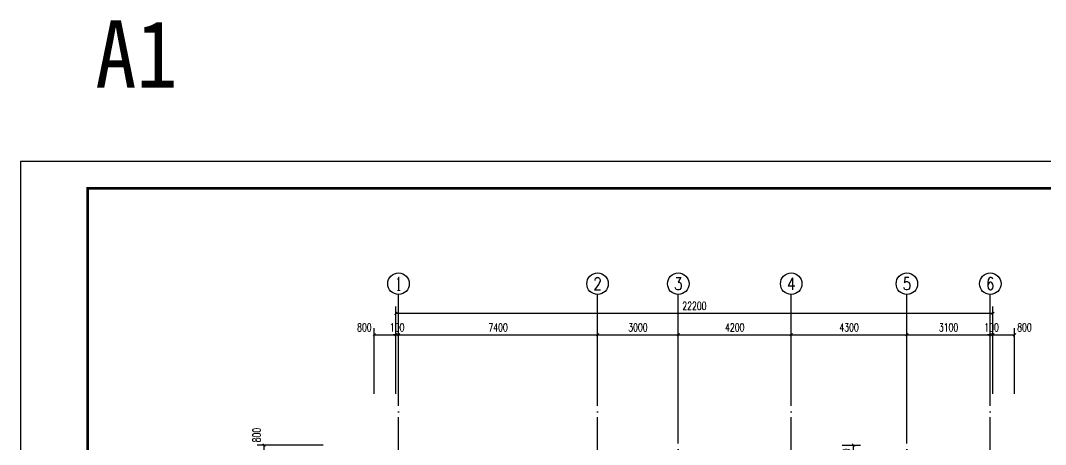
# Model space of a CAD drawing. Extents: x 6128144 to 12201635, y -1670122 to -706096.
# Drawn here: x 6565837 to 6603946, y -721864 to -706096 of the extents above; entities that cross this region are included whole.
import ezdxf
from ezdxf.enums import TextEntityAlignment as Align

# ---------------------------------------------------------------- set-up
doc = ezdxf.new("R2010")
doc.units = 0
doc.header["$LTSCALE"] = 1000
doc.header["$MEASUREMENT"] = 0
doc.linetypes.add('DOTE', pattern=[2.42, 2, -0.2, 0.02, -0.2])
doc.layers.get('0').update_dxf_attribs({"linetype": 'CONTINUOUS'})
doc.layers.get('Defpoints').update_dxf_attribs({"linetype": 'CONTINUOUS'})
for name, color, linetype in [('AXIS', 3, 'CONTINUOUS'), ('AXIS_TEXT', 7, 'CONTINUOUS'), ('DOTE', 252, 'CONTINUOUS'), ('PUB_DIM', 3, 'CONTINUOUS'), ('PUB_TITLE', 4, 'CONTINUOUS'), ('图名', 15, 'CONTINUOUS')]:
    doc.layers.add(name, color=color, linetype=linetype)
doc.styles.add('_TCH_AXIS', font='COMPLEX', dxfattribs={"bigfont": 'GBCBIG'})
doc.styles.add('_TCH_DIM_T3', font='SIMPLEX', dxfattribs={"width": 0.705882, "bigfont": 'GBCBIG'})
doc.styles.add('COMPLEX', font='COMPLEX')
doc.styles.add('宋体', font='', dxfattribs={"width": 0.7})
doc.styles.get('宋体').set_extended_font_data('SimSun')
doc.dimstyles.new('_TCH_ARCH&&100', dxfattribs={"dimtxt": 297.5, "dimasz": 100, "dimexe": 250, "dimexo": 300, "dimgap": 126.25, "dimtad": 1, "dimdec": 0, "dimzin": 0, "dimdsep": 46, "dimtxsty": '_TCH_DIM_T3', "dimblk": 'ARCHTICK', "dimcen": 0.09, "dimclrt": 7, "dimazin": 2, "dimtfac": 1, "dimtdec": 0, "dimtix": 1, "dimtmove": 2, "dimatfit": 3, "dimfxl": 0, "dimtolj": 1, "dimtzin": 0, "dimarcsym": 0})

# ---------------------------------------------------------------- blocks, each defined once
blk = doc.blocks.new('_AXISO')
blk.add_circle((0, 0), 0.5)
at = {"layer": 'AXIS_TEXT', "style": 'COMPLEX', "width": 1.041667}
blk.add_attdef('A', text='', height=0.56, dxfattribs=at).set_placement((-0.25, -0.28), (0.25, -0.28), align=Align.FIT)
blk = doc.blocks.new('_ArchTick')
at = {"color": 0, "linetype": 'ByBlock', "const_width": 0.4}
blk.add_lwpolyline([(-0.5, -0.5), (0.5, 0.5)], dxfattribs=at)
blk = doc.blocks.new('*D2463')
at = {"layer": 'Defpoints', "color": 0}
for p in [(6596086, -721885), (6596812, -721885), (6596086, -722685)]:
    blk.add_point(p, dxfattribs=at)
at = {"layer": 'PUB_DIM', "color": 0, "lineweight": -2}
for p, q in [((6596386, -721885), (6597062, -721885)), ((6596812, -722685), (6596812, -721885)), ((6596386, -722685), (6597062, -722685))]:
    blk.add_line(p, q, dxfattribs=at)
at = {"layer": 'PUB_DIM', "color": 0, "lineweight": -2, "xscale": 100, "yscale": 100, "zscale": 100}
for p, rotation in [((6596812, -721885), 90), ((6596812, -722685), 270)]:
    blk.add_blockref('_ArchTick', p, dxfattribs=dict(at, rotation=rotation))
at = {"layer": 'PUB_DIM', "color": 7, "insert": (6596537, -722285), "char_height": 297.5, "attachment_point": 5, "rotation": 90, "style": '_TCH_DIM_T3'}
blk.add_mtext('\\A1;800', dxfattribs=at)
blk = doc.blocks.new('*D2485')
at = {"layer": 'AXIS', "color": 0, "lineweight": -2}
for p, q in [((6577092, -721885), (6574642, -721885)), ((6574892, -722685), (6574892, -721885)), ((6577092, -722685), (6574642, -722685))]:
    blk.add_line(p, q, dxfattribs=at)
at = {"layer": 'Defpoints', "color": 0}
for p in [(6574892, -721885), (6577392, -721885), (6577392, -722685)]:
    blk.add_point(p, dxfattribs=at)
at = {"layer": 'AXIS', "color": 0, "lineweight": -2, "xscale": 100, "yscale": 100, "zscale": 100}
for p, rotation in [((6574892, -721885), 90), ((6574892, -722685), 270)]:
    blk.add_blockref('_ArchTick', p, dxfattribs=dict(at, rotation=rotation))
at = {"layer": 'AXIS', "color": 7, "insert": (6574617, -721515), "char_height": 297.5, "attachment_point": 5, "rotation": 90, "style": '_TCH_DIM_T3'}
blk.add_mtext('\\A1;800', dxfattribs=at)
blk = doc.blocks.new('*D2487')
at = {"layer": 'AXIS', "color": 0, "lineweight": -2}
for p, q in [((6578992, -719985), (6578992, -717535)), ((6579792, -719985), (6579792, -717535)), ((6578992, -717785), (6579792, -717785))]:
    blk.add_line(p, q, dxfattribs=at)
at = {"layer": 'Defpoints', "color": 0}
for p in [(6579792, -717785), (6578992, -720285), (6579792, -720285)]:
    blk.add_point(p, dxfattribs=at)
at = {"layer": 'AXIS', "color": 0, "lineweight": -2, "xscale": 100, "yscale": 100, "zscale": 100, "rotation": 180}
blk.add_blockref('_ArchTick', (6578992, -717785), dxfattribs=at)
at = {"layer": 'AXIS', "color": 0, "lineweight": -2, "xscale": 100, "yscale": 100, "zscale": 100}
blk.add_blockref('_ArchTick', (6579792, -717785), dxfattribs=at)
at = {"layer": 'AXIS', "color": 7, "insert": (6578622, -717510), "char_height": 297.5, "attachment_point": 5, "style": '_TCH_DIM_T3'}
blk.add_mtext('\\A1;800', dxfattribs=at)
blk = doc.blocks.new('*D2488')
at = {"layer": 'AXIS', "color": 0, "lineweight": -2}
for p, q in [((6579792, -719985), (6579792, -717535)), ((6579892, -719985), (6579892, -717535)), ((6579792, -717785), (6579692, -717785)), ((6579792, -717785), (6579892, -717785)), ((6579892, -717785), (6579992, -717785))]:
    blk.add_line(p, q, dxfattribs=at)
at = {"layer": 'Defpoints', "color": 0}
for p in [(6579892, -717785), (6579792, -720285), (6579892, -720285)]:
    blk.add_point(p, dxfattribs=at)
at = {"layer": 'AXIS', "color": 0, "lineweight": -2, "xscale": 100, "yscale": 100, "zscale": 100}
blk.add_blockref('_ArchTick', (6579792, -717785), dxfattribs=at)
at = {"layer": 'AXIS', "color": 0, "lineweight": -2, "xscale": 100, "yscale": 100, "zscale": 100, "rotation": 180}
blk.add_blockref('_ArchTick', (6579892, -717785), dxfattribs=at)
at = {"layer": 'AXIS', "color": 7, "insert": (6579842, -717510), "char_height": 297.5, "attachment_point": 5, "style": '_TCH_DIM_T3'}
blk.add_mtext('\\A1;100', dxfattribs=at)
blk = doc.blocks.new('*D2489')
at = {"layer": 'AXIS', "color": 0, "lineweight": -2}
for p, q in [((6579892, -719985), (6579892, -717535)), ((6587292, -719985), (6587292, -717535)), ((6579892, -717785), (6587292, -717785))]:
    blk.add_line(p, q, dxfattribs=at)
at = {"layer": 'Defpoints', "color": 0}
for p in [(6587292, -717785), (6579892, -720285), (6587292, -720285)]:
    blk.add_point(p, dxfattribs=at)
at = {"layer": 'AXIS', "color": 0, "lineweight": -2, "xscale": 100, "yscale": 100, "zscale": 100, "rotation": 180}
blk.add_blockref('_ArchTick', (6579892, -717785), dxfattribs=at)
at = {"layer": 'AXIS', "color": 0, "lineweight": -2, "xscale": 100, "yscale": 100, "zscale": 100}
blk.add_blockref('_ArchTick', (6587292, -717785), dxfattribs=at)
at = {"layer": 'AXIS', "color": 7, "insert": (6583592, -717510), "char_height": 297.5, "attachment_point": 5, "style": '_TCH_DIM_T3'}
blk.add_mtext('\\A1;7400', dxfattribs=at)
blk = doc.blocks.new('*D2490')
at = {"layer": 'AXIS', "color": 0, "lineweight": -2}
for p, q in [((6587292, -719985), (6587292, -717535)), ((6590292, -719985), (6590292, -717535)), ((6587292, -717785), (6590292, -717785))]:
    blk.add_line(p, q, dxfattribs=at)
at = {"layer": 'Defpoints', "color": 0}
for p in [(6590292, -717785), (6587292, -720285), (6590292, -720285)]:
    blk.add_point(p, dxfattribs=at)
at = {"layer": 'AXIS', "color": 0, "lineweight": -2, "xscale": 100, "yscale": 100, "zscale": 100, "rotation": 180}
blk.add_blockref('_ArchTick', (6587292, -717785), dxfattribs=at)
at = {"layer": 'AXIS', "color": 0, "lineweight": -2, "xscale": 100, "yscale": 100, "zscale": 100}
blk.add_blockref('_ArchTick', (6590292, -717785), dxfattribs=at)
at = {"layer": 'AXIS', "color": 7, "insert": (6588792, -717510), "char_height": 297.5, "attachment_point": 5, "style": '_TCH_DIM_T3'}
blk.add_mtext('\\A1;3000', dxfattribs=at)
blk = doc.blocks.new('*D2491')
at = {"layer": 'AXIS', "color": 0, "lineweight": -2}
for p, q in [((6590292, -719985), (6590292, -717535)), ((6594492, -719985), (6594492, -717535)), ((6590292, -717785), (6594492, -717785))]:
    blk.add_line(p, q, dxfattribs=at)
at = {"layer": 'Defpoints', "color": 0}
for p in [(6594492, -717785), (6590292, -720285), (6594492, -720285)]:
    blk.add_point(p, dxfattribs=at)
at = {"layer": 'AXIS', "color": 0, "lineweight": -2, "xscale": 100, "yscale": 100, "zscale": 100, "rotation": 180}
blk.add_blockref('_ArchTick', (6590292, -717785), dxfattribs=at)
at = {"layer": 'AXIS', "color": 0, "lineweight": -2, "xscale": 100, "yscale": 100, "zscale": 100}
blk.add_blockref('_ArchTick', (6594492, -717785), dxfattribs=at)
at = {"layer": 'AXIS', "color": 7, "insert": (6592392, -717510), "char_height": 297.5, "attachment_point": 5, "style": '_TCH_DIM_T3'}
blk.add_mtext('\\A1;4200', dxfattribs=at)
blk = doc.blocks.new('*D2492')
at = {"layer": 'AXIS', "color": 0, "lineweight": -2}
for p, q in [((6594492, -719985), (6594492, -717535)), ((6598792, -719985), (6598792, -717535)), ((6594492, -717785), (6598792, -717785))]:
    blk.add_line(p, q, dxfattribs=at)
at = {"layer": 'Defpoints', "color": 0}
for p in [(6598792, -717785), (6594492, -720285), (6598792, -720285)]:
    blk.add_point(p, dxfattribs=at)
at = {"layer": 'AXIS', "color": 0, "lineweight": -2, "xscale": 100, "yscale": 100, "zscale": 100, "rotation": 180}
blk.add_blockref('_ArchTick', (6594492, -717785), dxfattribs=at)
at = {"layer": 'AXIS', "color": 0, "lineweight": -2, "xscale": 100, "yscale": 100, "zscale": 100}
blk.add_blockref('_ArchTick', (6598792, -717785), dxfattribs=at)
at = {"layer": 'AXIS', "color": 7, "insert": (6596642, -717510), "char_height": 297.5, "attachment_point": 5, "style": '_TCH_DIM_T3'}
blk.add_mtext('\\A1;4300', dxfattribs=at)
blk = doc.blocks.new('*D2493')
at = {"layer": 'AXIS', "color": 0, "lineweight": -2}
for p, q in [((6598792, -719985), (6598792, -717535)), ((6601892, -719985), (6601892, -717535)), ((6598792, -717785), (6601892, -717785))]:
    blk.add_line(p, q, dxfattribs=at)
at = {"layer": 'Defpoints', "color": 0}
for p in [(6601892, -717785), (6598792, -720285), (6601892, -720285)]:
    blk.add_point(p, dxfattribs=at)
at = {"layer": 'AXIS', "color": 0, "lineweight": -2, "xscale": 100, "yscale": 100, "zscale": 100, "rotation": 180}
blk.add_blockref('_ArchTick', (6598792, -717785), dxfattribs=at)
at = {"layer": 'AXIS', "color": 0, "lineweight": -2, "xscale": 100, "yscale": 100, "zscale": 100}
blk.add_blockref('_ArchTick', (6601892, -717785), dxfattribs=at)
at = {"layer": 'AXIS', "color": 7, "insert": (6600342, -717510), "char_height": 297.5, "attachment_point": 5, "style": '_TCH_DIM_T3'}
blk.add_mtext('\\A1;3100', dxfattribs=at)
blk = doc.blocks.new('*D2494')
at = {"layer": 'AXIS', "color": 0, "lineweight": -2}
for p, q in [((6601892, -719985), (6601892, -717535)), ((6601992, -719985), (6601992, -717535)), ((6601892, -717785), (6601792, -717785)), ((6601892, -717785), (6601992, -717785)), ((6601992, -717785), (6602092, -717785))]:
    blk.add_line(p, q, dxfattribs=at)
at = {"layer": 'Defpoints', "color": 0}
for p in [(6601992, -717785), (6601892, -720285), (6601992, -720285)]:
    blk.add_point(p, dxfattribs=at)
at = {"layer": 'AXIS', "color": 0, "lineweight": -2, "xscale": 100, "yscale": 100, "zscale": 100}
blk.add_blockref('_ArchTick', (6601892, -717785), dxfattribs=at)
at = {"layer": 'AXIS', "color": 0, "lineweight": -2, "xscale": 100, "yscale": 100, "zscale": 100, "rotation": 180}
blk.add_blockref('_ArchTick', (6601992, -717785), dxfattribs=at)
at = {"layer": 'AXIS', "color": 7, "insert": (6601942, -717510), "char_height": 297.5, "attachment_point": 5, "style": '_TCH_DIM_T3'}
blk.add_mtext('\\A1;100', dxfattribs=at)
blk = doc.blocks.new('*D2495')
at = {"layer": 'AXIS', "color": 0, "lineweight": -2}
for p, q in [((6601992, -719985), (6601992, -717535)), ((6602792, -719985), (6602792, -717535)), ((6601992, -717785), (6602792, -717785))]:
    blk.add_line(p, q, dxfattribs=at)
at = {"layer": 'Defpoints', "color": 0}
for p in [(6602792, -717785), (6601992, -720285), (6602792, -720285)]:
    blk.add_point(p, dxfattribs=at)
at = {"layer": 'AXIS', "color": 0, "lineweight": -2, "xscale": 100, "yscale": 100, "zscale": 100, "rotation": 180}
blk.add_blockref('_ArchTick', (6601992, -717785), dxfattribs=at)
at = {"layer": 'AXIS', "color": 0, "lineweight": -2, "xscale": 100, "yscale": 100, "zscale": 100}
blk.add_blockref('_ArchTick', (6602792, -717785), dxfattribs=at)
at = {"layer": 'AXIS', "color": 7, "insert": (6603162, -717510), "char_height": 297.5, "attachment_point": 5, "style": '_TCH_DIM_T3'}
blk.add_mtext('\\A1;800', dxfattribs=at)
blk = doc.blocks.new('*D2496')
at = {"layer": 'AXIS', "color": 0, "lineweight": -2}
for p, q in [((6579792, -719985), (6579792, -716735)), ((6601992, -719985), (6601992, -716735)), ((6579792, -716985), (6601992, -716985))]:
    blk.add_line(p, q, dxfattribs=at)
at = {"layer": 'Defpoints', "color": 0}
for p in [(6601992, -716985), (6579792, -720285), (6601992, -720285)]:
    blk.add_point(p, dxfattribs=at)
at = {"layer": 'AXIS', "color": 0, "lineweight": -2, "xscale": 100, "yscale": 100, "zscale": 100, "rotation": 180}
blk.add_blockref('_ArchTick', (6579792, -716985), dxfattribs=at)
at = {"layer": 'AXIS', "color": 0, "lineweight": -2, "xscale": 100, "yscale": 100, "zscale": 100}
blk.add_blockref('_ArchTick', (6601992, -716985), dxfattribs=at)
at = {"layer": 'AXIS', "color": 7, "insert": (6590892, -716710), "char_height": 297.5, "attachment_point": 5, "style": '_TCH_DIM_T3'}
blk.add_mtext('\\A1;22200', dxfattribs=at)

msp = doc.modelspace()

# ---------------------------------------------------------------- linework, layer by layer
at = {"layer": 'AXIS', "color": 0}
for p, q in [((6579892.1, -720285.3), (6579892.1, -716285.3)), ((6587292.1, -720285.3), (6587292.1, -716285.3)), ((6590292.1, -720285.3), (6590292.1, -716285.3)), ((6594492.1, -720285.3), (6594492.1, -716285.3)), ((6598792.1, -720285.3), (6598792.1, -716285.3)), ((6601892.1, -720285.3), (6601892.1, -716285.3))]:
    msp.add_line(p, q, dxfattribs=at)
at = {"layer": 'DOTE', "linetype": 'DOTE'}
for p, q in [((6579892.1, -739785.3), (6579892.1, -720285.3)), ((6587292.1, -739785.3), (6587292.1, -720285.3)), ((6590292.1, -729085.3), (6590292.1, -720285.3)), ((6594492.1, -739785.3), (6594492.1, -720285.3)), ((6598792.1, -729085.3), (6598792.1, -720285.3)), ((6601892.1, -739785.3), (6601892.1, -720285.3))]:
    msp.add_line(p, q, dxfattribs=at)
at = {"layer": 'PUB_TITLE', "color": 4}
msp.add_lwpolyline([(6565837.2, -753339.6), (6625237.2, -753339.6), (6625237.2, -711339.6), (6565837.2, -711339.6)], close=True, dxfattribs=at)
at = {"layer": 'PUB_TITLE', "color": 4, "const_width": 100}
msp.add_lwpolyline([(6568337.2, -752339.6), (6624237.2, -752339.6), (6624237.2, -712339.6), (6568337.2, -712339.6)], close=True, dxfattribs=at)

# ---------------------------------------------------------------- block references
at = {"layer": 'AXIS', "color": 0}
ref = msp.add_blockref('_AXISO', (6579892.1, -715885.3), dxfattribs=dict(at, xscale=800, yscale=800, zscale=800))
ref.add_attrib('A', '1', dxfattribs={"layer": 'AXIS_TEXT', "color": 0, "height": 514.7, "style": '_TCH_AXIS'}).set_placement((6579781.8, -716142.7), (6580002.4, -716142.7), align=Align.FIT)
ref = msp.add_blockref('_AXISO', (6587292.1, -715885.3), dxfattribs=dict(at, xscale=800, yscale=800, zscale=800))
ref.add_attrib('A', '2', dxfattribs={"layer": 'AXIS_TEXT', "color": 0, "height": 465.9, "style": '_TCH_AXIS'}).set_placement((6587136.8, -716118.3), (6587447.5, -716118.3), align=Align.FIT)
ref = msp.add_blockref('_AXISO', (6590292.1, -715885.3), dxfattribs=dict(at, xscale=800, yscale=800, zscale=800))
ref.add_attrib('A', '3', dxfattribs={"layer": 'AXIS_TEXT', "color": 0, "height": 465.9, "style": '_TCH_AXIS'}).set_placement((6590136.8, -716118.3), (6590447.5, -716118.3), align=Align.FIT)
ref = msp.add_blockref('_AXISO', (6594492.1, -715885.3), dxfattribs=dict(at, xscale=800, yscale=800, zscale=800))
ref.add_attrib('A', '4', dxfattribs={"layer": 'AXIS_TEXT', "color": 0, "height": 445.4, "style": '_TCH_AXIS'}).set_placement((6594322.5, -716108.1), (6594661.8, -716108.1), align=Align.FIT)
ref = msp.add_blockref('_AXISO', (6598792.1, -715885.3), dxfattribs=dict(at, xscale=800, yscale=800, zscale=800))
ref.add_attrib('A', '5', dxfattribs={"layer": 'AXIS_TEXT', "color": 0, "height": 465.9, "style": '_TCH_AXIS'}).set_placement((6598636.8, -716118.3), (6598947.5, -716118.3), align=Align.FIT)
ref = msp.add_blockref('_AXISO', (6601892.1, -715885.3), dxfattribs=dict(at, xscale=800, yscale=800, zscale=800))
ref.add_attrib('A', '6', dxfattribs={"layer": 'AXIS_TEXT', "color": 0, "height": 465.9, "style": '_TCH_AXIS'}).set_placement((6601736.8, -716118.3), (6602047.5, -716118.3), align=Align.FIT)

# ---------------------------------------------------------------- texts
at = {"layer": '图名', "style": '宋体', "width": 0.9}
msp.add_text('  A1', height=2500, dxfattribs=at).set_placement((6565556.2, -708595.6))

# ---------------------------------------------------------------- dimensions: what is measured, and where the dimension line sits
at = {"layer": 'AXIS', "color": 0}
for p1, p2, distance, picture, middle in [((6579792.1, -720285.3), (6601992.1, -720285.3), 3300, '*D2496', (6590892.1, -716710.3)), ((6579792.1, -720285.3), (6579892.1, -720285.3), 2500, '*D2488', (6579842.1, -717510.3)), ((6579892.1, -720285.3), (6587292.1, -720285.3), 2500, '*D2489', (6583592.1, -717510.3)), ((6587292.1, -720285.3), (6590292.1, -720285.3), 2500, '*D2490', (6588792.1, -717510.3)), ((6590292.1, -720285.3), (6594492.1, -720285.3), 2500, '*D2491', (6592392.1, -717510.3)), ((6594492.1, -720285.3), (6598792.1, -720285.3), 2500, '*D2492', (6596642.1, -717510.3)), ((6598792.1, -720285.3), (6601892.1, -720285.3), 2500, '*D2493', (6600342.1, -717510.3)), ((6601892.1, -720285.3), (6601992.1, -720285.3), 2500, '*D2494', (6601942.1, -717510.3))]:
    dim = msp.add_aligned_dim(p1=p1, p2=p2, distance=distance, dimstyle='_TCH_ARCH&&100', dxfattribs=at)
    dim.commit()
    dim.dimension.update_dxf_attribs({"geometry": picture, "text_midpoint": middle})
for base, p1, p2, angle, picture, middle in [((6579792.1, -717785.3), (6578992.1, -720285.3), (6579792.1, -720285.3), 0, '*D2487', (6578622.1, -717510.3)), ((6602792.1, -717785.3), (6601992.1, -720285.3), (6602792.1, -720285.3), 0, '*D2495', (6603162.1, -717510.3)), ((6574892.1, -721885.3), (6577392.1, -722685.3), (6577392.1, -721885.3), 90, '*D2485', (6574617.1, -721515.3))]:
    dim = msp.add_linear_dim(base=base, p1=p1, p2=p2, angle=angle, dimstyle='_TCH_ARCH&&100', dxfattribs=at)
    dim.commit()
    dim.dimension.update_dxf_attribs({"geometry": picture, "text_midpoint": middle, "dimtype": 161})
at = {"layer": 'PUB_DIM', "color": 0}
dim = msp.add_aligned_dim(p1=(6596085.8, -722685.3), p2=(6596085.8, -721885.3), distance=-726.5, dimstyle='_TCH_ARCH&&100', dxfattribs=at)
dim.commit()
dim.dimension.update_dxf_attribs({"geometry": '*D2463', "text_midpoint": (6596537.3, -722285.3)})

doc.saveas('drawing.dxf')
